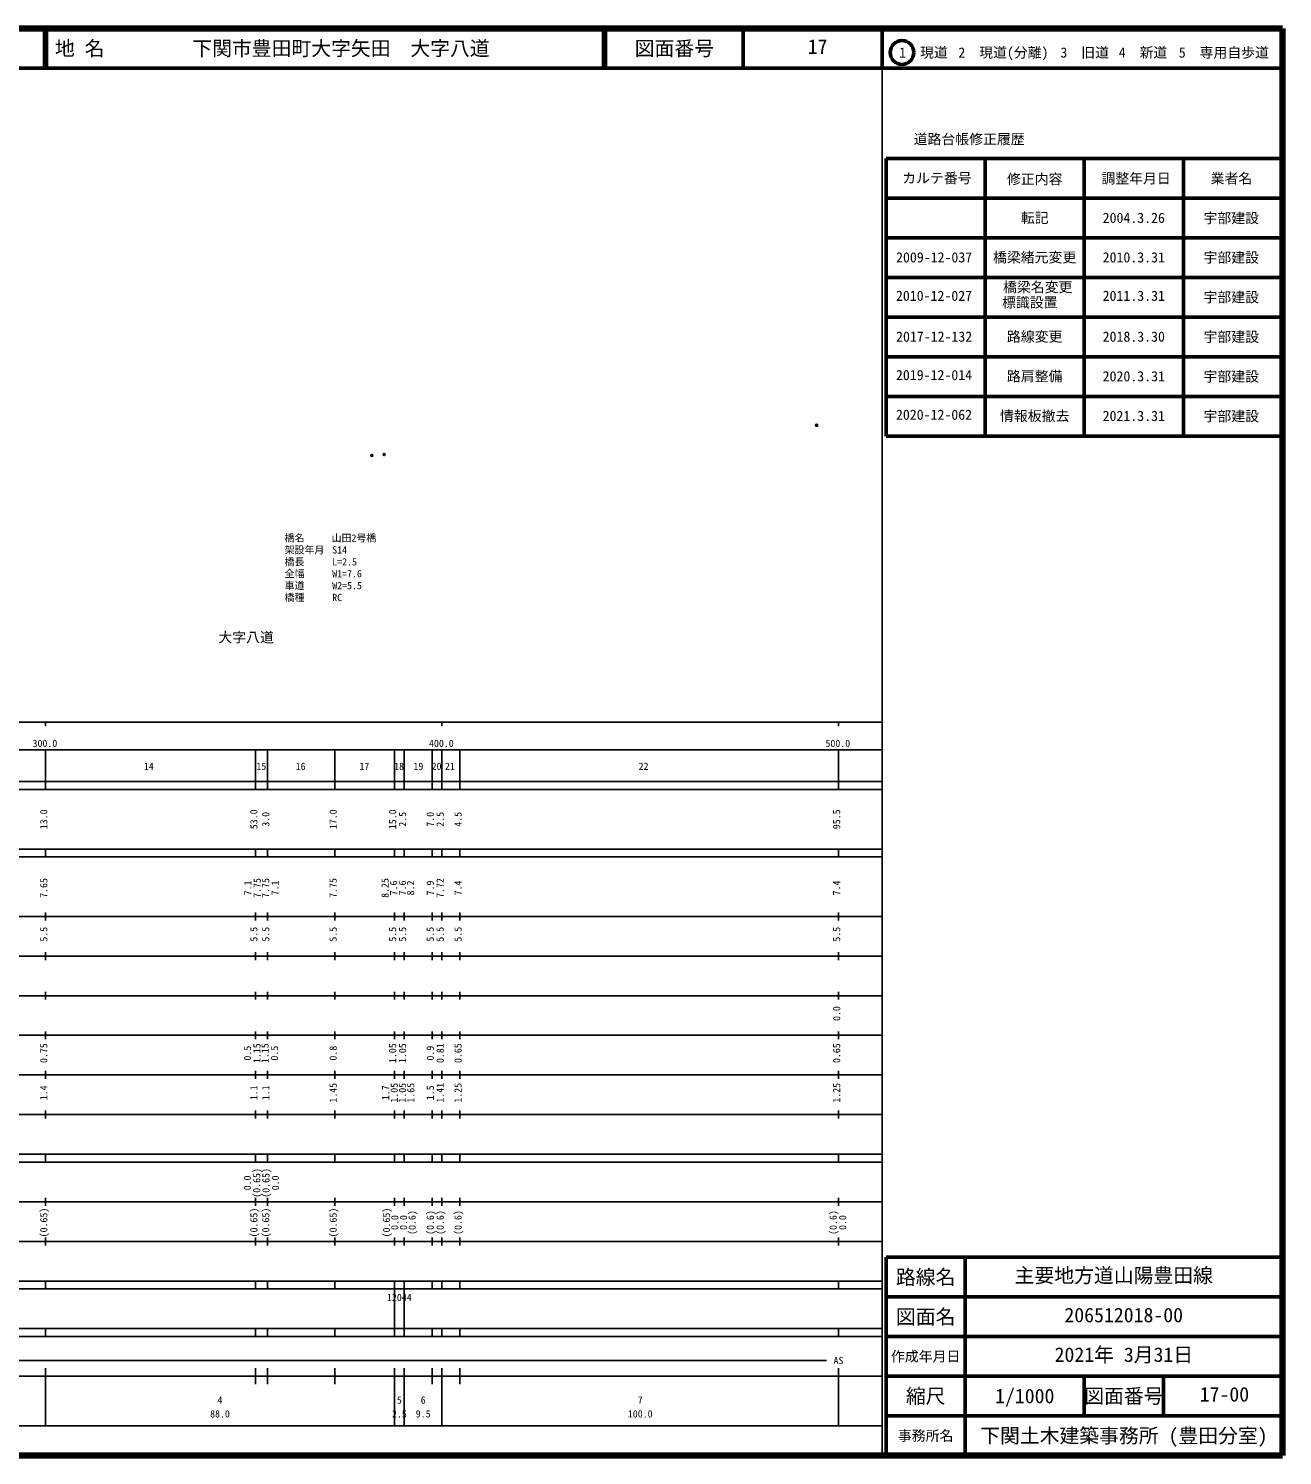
# Model space of a CAD drawing. Units: millimetres, scale not verified. Extents: x 40000 to 680000, y 20000 to 380000.
# Drawn here: x 363711 to 680000, y 20000 to 380000 of the extents above; entities that cross this region are included whole.
import ezdxf
from ezdxf.enums import TextEntityAlignment as Align

# ---------------------------------------------------------------- set-up
doc = ezdxf.new("R2010")
doc.units = ezdxf.units.MM
doc.header["$LTSCALE"] = 1000
doc.header["$PDMODE"] = 32
doc.header["$PDSIZE"] = 500
doc.layers.add('M-BMK-HTXT', color=7, linetype='Continuous')
doc.layers.add('M-OTRS', color=6, linetype='Continuous')
for name, color, linetype, lineweight in [('M-STR-HTXT', 7, 'Continuous', 13), ('M-TTL', 2, 'Continuous', 140), ('M-TTL-BAND', 7, 'Continuous', 25), ('M-TTL-FRAM', 2, 'Continuous', 50), ('M-TTL-LINE', 7, 'Continuous', 50), ('M-TTL-TXT', 7, 'Continuous', 50)]:
    doc.layers.add(name, color=color, linetype=linetype, lineweight=lineweight)
doc.styles.add('ＭＳ ゴシック', font='')
doc.styles.get('ＭＳ ゴシック').set_extended_font_data('MS Gothic')

msp = doc.modelspace()

# ---------------------------------------------------------------- linework, layer by layer
at = {"layer": 'M-OTRS'}
for p in [(562501, 279898), (450311, 272309), (453402, 272516)]:
    msp.add_point(p, dxfattribs=at)
at = {"layer": 'M-TTL'}
for p, q in [((680000, 380000), (40000, 380000)), ((680000, 20000), (680000, 380000)), ((40000, 20000), (680000, 20000))]:
    msp.add_line(p, q, dxfattribs=at)
at = {"layer": 'M-TTL-BAND'}
for p, q in [((579000, 20000), (579000, 370000)), ((40000, 205000), (579000, 205000)), ((368000, 205000), (368000, 204000)), ((468000, 205000), (468000, 204000)), ((568000, 205000), (568000, 204000)), ((68000, 198000), (579000, 198000)), ((368000, 188000), (368000, 198000)), ((421000, 188000), (421000, 198000)), ((424000, 188000), (424000, 198000)), ((441000, 188000), (441000, 198000)), ((456000, 188000), (456000, 198000)), ((458500, 188000), (458500, 198000)), ((465500, 188000), (465500, 198000)), ((468000, 188000), (468000, 198000)), ((472500, 188000), (472500, 198000)), ((568000, 188000), (568000, 198000)), ((40000, 190000), (579000, 190000)), ((40000, 188000), (579000, 188000)), ((40000, 173000), (579000, 173000)), ((368000, 171000), (368000, 173000)), ((421000, 171000), (421000, 173000)), ((424000, 171000), (424000, 173000)), ((441000, 171000), (441000, 173000)), ((456000, 171000), (456000, 173000)), ((458500, 171000), (458500, 173000)), ((465500, 171000), (465500, 173000)), ((468000, 171000), (468000, 173000)), ((472500, 171000), (472500, 173000)), ((568000, 171000), (568000, 173000)), ((40000, 171000), (579000, 171000)), ((40000, 156000), (579000, 156000)), ((368000, 155000), (368000, 157000)), ((421000, 155000), (421000, 157000)), ((424000, 155000), (424000, 157000)), ((441000, 155000), (441000, 157000)), ((456000, 155000), (456000, 157000)), ((458500, 155000), (458500, 157000)), ((465500, 155000), (465500, 157000)), ((468000, 155000), (468000, 157000)), ((472500, 155000), (472500, 157000)), ((568000, 155000), (568000, 157000)), ((46000, 146000), (579000, 146000)), ((368000, 145000), (368000, 147000)), ((421000, 145000), (421000, 147000)), ((424000, 145000), (424000, 147000)), ((441000, 145000), (441000, 147000)), ((456000, 145000), (456000, 147000)), ((458500, 145000), (458500, 147000)), ((465500, 145000), (465500, 147000)), ((468000, 145000), (468000, 147000)), ((472500, 145000), (472500, 147000)), ((568000, 145000), (568000, 147000)), ((368000, 135000), (368000, 137000)), ((421000, 135000), (421000, 137000)), ((424000, 135000), (424000, 137000)), ((441000, 135000), (441000, 137000)), ((456000, 135000), (456000, 137000)), ((458500, 135000), (458500, 137000)), ((465500, 135000), (465500, 137000)), ((468000, 135000), (468000, 137000)), ((472500, 135000), (472500, 137000)), ((568000, 135000), (568000, 137000)), ((52000, 136000), (579000, 136000)), ((46000, 126000), (579000, 126000)), ((368000, 125000), (368000, 127000)), ((421000, 125000), (421000, 127000)), ((424000, 125000), (424000, 127000)), ((441000, 125000), (441000, 127000)), ((456000, 125000), (456000, 127000)), ((458500, 125000), (458500, 127000)), ((465500, 125000), (465500, 127000)), ((468000, 125000), (468000, 127000)), ((472500, 125000), (472500, 127000)), ((568000, 125000), (568000, 127000)), ((52000, 116000), (579000, 116000)), ((368000, 115000), (368000, 117000)), ((421000, 115000), (421000, 117000)), ((424000, 115000), (424000, 117000)), ((441000, 115000), (441000, 117000)), ((456000, 115000), (456000, 117000)), ((458500, 115000), (458500, 117000)), ((465500, 115000), (465500, 117000)), ((468000, 115000), (468000, 117000)), ((472500, 115000), (472500, 117000)), ((568000, 115000), (568000, 117000)), ((46000, 106000), (579000, 106000)), ((368000, 105000), (368000, 107000)), ((421000, 105000), (421000, 107000)), ((424000, 105000), (424000, 107000)), ((441000, 105000), (441000, 107000)), ((456000, 105000), (456000, 107000)), ((458500, 105000), (458500, 107000)), ((465500, 105000), (465500, 107000)), ((468000, 105000), (468000, 107000)), ((472500, 105000), (472500, 107000)), ((568000, 105000), (568000, 107000)), ((40000, 96000), (579000, 96000)), ((40000, 94000), (579000, 94000)), ((368000, 94000), (368000, 96000)), ((421000, 94000), (421000, 96000)), ((424000, 94000), (424000, 96000)), ((441000, 94000), (441000, 96000)), ((456000, 94000), (456000, 96000)), ((458500, 94000), (458500, 96000)), ((465500, 94000), (465500, 96000)), ((468000, 94000), (468000, 96000)), ((472500, 94000), (472500, 96000)), ((568000, 94000), (568000, 96000)), ((49000, 84000), (579000, 84000)), ((368000, 83000), (368000, 85000)), ((421000, 83000), (421000, 85000)), ((424000, 83000), (424000, 85000)), ((441000, 83000), (441000, 85000)), ((456000, 83000), (456000, 85000)), ((458500, 83000), (458500, 85000)), ((465500, 83000), (465500, 85000)), ((468000, 83000), (468000, 85000)), ((472500, 83000), (472500, 85000)), ((568000, 83000), (568000, 85000)), ((40000, 74000), (579000, 74000)), ((368000, 73000), (368000, 75000)), ((421000, 73000), (421000, 75000)), ((424000, 73000), (424000, 75000)), ((441000, 73000), (441000, 75000)), ((456000, 73000), (456000, 75000)), ((458500, 73000), (458500, 75000)), ((465500, 73000), (465500, 75000)), ((468000, 73000), (468000, 75000)), ((472500, 73000), (472500, 75000)), ((568000, 73000), (568000, 75000)), ((40000, 64000), (579000, 64000)), ((40000, 62000), (579000, 62000)), ((368000, 62000), (368000, 64000)), ((421000, 62000), (421000, 64000)), ((424000, 62000), (424000, 64000)), ((441000, 62000), (441000, 64000)), ((456000, 62000), (456000, 64000)), ((456000, 52000), (456000, 62000)), ((458500, 62000), (458500, 64000)), ((458500, 52000), (458500, 62000)), ((465500, 62000), (465500, 64000)), ((468000, 62000), (468000, 64000)), ((472500, 62000), (472500, 64000)), ((568000, 62000), (568000, 64000)), ((40000, 52000), (579000, 52000)), ((368000, 50000), (368000, 52000)), ((421000, 50000), (421000, 52000)), ((424000, 50000), (424000, 52000)), ((441000, 50000), (441000, 52000)), ((456000, 50000), (456000, 52000)), ((458500, 50000), (458500, 52000)), ((465500, 50000), (465500, 52000)), ((468000, 50000), (468000, 52000)), ((472500, 50000), (472500, 52000)), ((568000, 50000), (568000, 52000)), ((40000, 50000), (579000, 50000)), ((71000, 44000), (565000, 44000)), ((40000, 40000), (579000, 40000)), ((368000, 27500), (368000, 42000)), ((421000, 38000), (421000, 42000)), ((424000, 38000), (424000, 42000)), ((441000, 38000), (441000, 42000)), ((456000, 27500), (456000, 42000)), ((458500, 27500), (458500, 42000)), ((465500, 38000), (465500, 42000)), ((468000, 27500), (468000, 42000)), ((472500, 38000), (472500, 42000)), ((568000, 27500), (568000, 42000)), ((68000, 27500), (579000, 27500))]:
    msp.add_line(p, q, dxfattribs=at)
at = {"layer": 'M-TTL-FRAM'}
for p, q in [((580000, 347197), (580000, 277197)), ((580000, 347197), (680000, 347197)), ((580000, 287197), (680000, 287197)), ((580000, 277197), (680000, 277197)), ((680000, 70000), (580000, 70000)), ((580000, 70000), (580000, 20000))]:
    msp.add_line(p, q, dxfattribs=at)
at = {"layer": 'M-TTL-LINE'}
for p, q in [((367750, 380000), (367750, 370000)), ((368250, 380000), (368250, 370000)), ((508747, 380000), (508747, 370000)), ((509247, 380000), (509247, 370000)), ((543997, 380000), (543997, 370000)), ((579000, 380000), (579000, 370000)), ((40000, 370000), (680000, 370000)), ((605000, 347197), (605000, 277197)), ((630000, 347197), (630000, 277197)), ((655000, 347197), (655000, 277197)), ((580000, 337197), (680000, 337197)), ((580000, 327197), (680000, 327197)), ((580000, 317197), (680000, 317197)), ((580000, 307197), (680000, 307197)), ((580000, 297197), (680000, 297197)), ((600000, 70000), (600000, 20000)), ((680000, 60000), (580000, 60000)), ((680000, 50000), (580000, 50000)), ((680000, 40000), (580000, 40000)), ((630000, 40000), (630000, 30000)), ((650000, 40000), (650000, 30000)), ((680000, 30000), (580000, 30000))]:
    msp.add_line(p, q, dxfattribs=at)
at = {"layer": 'M-TTL-TXT'}
msp.add_circle((584031, 373958), 3000, dxfattribs=at)

# ---------------------------------------------------------------- texts
at = {"layer": 'M-BMK-HTXT', "style": 'ＭＳ ゴシック'}
msp.add_text('大字八道', height=2566, dxfattribs=at).set_placement((418594, 224365), align=Align.BOTTOM_CENTER)
at = {"layer": 'M-STR-HTXT', "style": 'ＭＳ ゴシック'}
for s, p in [('橋名', (428311, 249999)), ('架設年月', (428311, 246999)), ('S14', (440311, 246999)), ('橋長', (428311, 243999)), ('L=2.5', (440311, 243999)), ('全幅', (428311, 240999)), ('W1=7.6', (440311, 240999)), ('橋種', (428311, 234999)), ('車道', (428311, 237999)), ('W2=5.5', (440311, 237999)), ('RC', (440311, 234999))]:
    msp.add_text(s, height=1833, dxfattribs=at).set_placement(p, align=Align.BOTTOM_LEFT)
msp.add_text('山田2号橋', height=1833, dxfattribs=at).set_placement((445782, 249999), align=Align.BOTTOM_CENTER)
at = {"layer": 'M-TTL-BAND', "style": 'ＭＳ ゴシック'}
for s, p in [('300.0', (367844, 198195)), ('400.0', (467844, 198195)), ('500.0', (567844, 198195)), ('14', (394053, 192405)), ('15', (422417, 192405)), ('16', (432354, 192405)), ('17', (448423, 192405)), ('18', (457169, 192405)), ('19', (462041, 192405)), ('20', (466639, 192405)), ('21', (469986, 192405)), ('22', (518832, 192405)), ('AS', (568000, 42500)), ('4', (412000, 32523)), ('5', (457250, 32523)), ('6', (463250, 32523)), ('7', (518000, 32523)), ('88.0', (412000, 29033)), ('2.5', (457250, 29033)), ('9.5', (463250, 29033)), ('100.0', (518000, 29033))]:
    msp.add_text(s, height=1833, dxfattribs=at).set_placement(p, align=Align.BOTTOM_CENTER)
for s, p in [('13.0', (369000, 180500)), ('53.0', (422000, 180500)), ('3.0', (425000, 180500)), ('17.0', (442000, 180500)), ('15.0', (457000, 180500)), ('2.5', (459500, 180500)), ('7.0', (466500, 180500)), ('2.5', (469000, 180500)), ('4.5', (473500, 180500)), ('95.5', (569000, 180500)), ('7.65', (369000, 163174)), ('7.1', (420475, 163174)), ('7.75', (422845, 163174)), ('7.75', (424973, 163174)), ('7.1', (427343, 163174)), ('7.75', (442000, 163174)), ('8.25', (455084, 163174)), ('7.6', (457251, 163174)), ('7.6', (459476, 163174)), ('8.2', (461528, 163174)), ('7.9', (466500, 163174)), ('7.72', (469000, 163174)), ('7.4', (473500, 163174)), ('7.4', (569000, 163174)), ('5.5', (369000, 151500)), ('5.5', (422000, 151500)), ('5.5', (425000, 151500)), ('5.5', (442000, 151500)), ('5.5', (457000, 151500)), ('5.5', (459500, 151500)), ('5.5', (466500, 151500)), ('5.5', (469000, 151500)), ('5.5', (473500, 151500)), ('5.5', (569000, 151500)), ('0.0', (569000, 131500)), ('0.75', (369000, 121500)), ('0.5', (420392, 121500)), ('1.15', (422762, 121500)), ('1.15', (424811, 121500)), ('0.5', (427181, 121500)), ('0.8', (442000, 121500)), ('1.05', (457000, 121500)), ('1.05', (459500, 121500)), ('0.9', (466500, 121500)), ('0.81', (469000, 121500)), ('0.65', (473500, 121500)), ('0.65', (569000, 121500)), ('1.4', (369000, 111500)), ('1.1', (422000, 111500)), ('1.1', (425000, 111500)), ('1.45', (442000, 111500)), ('1.7', (455240, 111500)), ('1.05', (457414, 111500)), ('1.05', (459485, 111500)), ('1.65', (461587, 111500)), ('1.5', (466500, 111500)), ('1.41', (469000, 111500)), ('1.25', (473500, 111500)), ('1.25', (569000, 111500)), ('0.0', (420348, 88764)), ('(0.65)', (422718, 88764)), ('(0.65)', (425050, 88764)), ('0.0', (427420, 88764)), ('(0.65)', (369000, 78764)), ('(0.65)', (422000, 78764)), ('(0.65)', (425000, 78764)), ('(0.65)', (442000, 78764)), ('(0.65)', (455450, 78764)), ('0.0', (457559, 78764)), ('0.0', (459746, 78764)), ('(0.6)', (461913, 78764)), ('(0.6)', (466500, 78764)), ('(0.6)', (469000, 78764)), ('(0.6)', (473500, 78764)), ('(0.6)', (568131, 78764)), ('0.0', (570521, 78764))]:
    msp.add_text(s, height=1833, rotation=90, dxfattribs=at).set_placement(p, align=Align.BOTTOM_CENTER)
msp.add_text('12044', height=1833, dxfattribs=at).set_placement((454125, 58405), align=Align.BOTTOM_LEFT)
at = {"layer": 'M-TTL-TXT', "style": 'ＭＳ ゴシック'}
for s, p in [('地 名', (370380, 375000)), ('下関市豊田町大字矢田\u3000大字八道', (405024, 375000))]:
    msp.add_text(s, height=3666, dxfattribs=at).set_placement(p, align=Align.MIDDLE_LEFT)
for s, height, p in [('図面番号', 3666, (526622, 375000)), ('1\u3000現道', 2566, (589448, 373958)), ('2\u3000現道(分離)', 2566, (609619, 373958)), ('3\u3000旧道', 2566, (630121, 373958)), ('4\u3000新道', 2566, (644824, 373958)), ('5\u3000専用自歩道', 2566, (665228, 373958)), ('道路台帳修正履歴', 2566, (600968, 352113)), ('カルテ番号', 2566, (592839, 342277)), ('修正内容', 2566, (617509, 342023)), ('調整年月日', 2566, (643089, 342197)), ('業者名', 2566, (667134, 342197)), ('転記', 2566, (617500, 332245)), ('2004.3.26', 2566, (642500, 332245)), ('宇部建設', 2566, (667077, 332189)), ('2009-12-037', 2566, (592136, 322275)), ('橋梁緒元変更', 2566, (617500, 322275)), ('2010.3.31', 2566, (642500, 322275)), ('宇部建設', 2566, (667077, 322218)), ('宇部建設', 2566, (667077, 312218)), ('2017-12-132', 2566, (592136, 302275)), ('路線変更', 2566, (617500, 302275)), ('2018.3.30', 2566, (642500, 302275)), ('宇部建設', 2566, (667077, 302218)), ('路肩整備', 2566, (617500, 292275)), ('2020.3.31', 2566, (642500, 292275)), ('宇部建設', 2566, (667077, 292218)), ('情報板撤去', 2566, (617500, 282275)), ('2021.3.31', 2566, (642500, 282275)), ('宇部建設', 2566, (667077, 282218)), ('路線名', 3666, (590000, 65000)), ('路線名', 3666, (590000, 65000)), ('図面名', 3666, (590000, 55000)), ('図面名', 3666, (590000, 55000)), ('作成年月日', 2566, (590000, 45000)), ('作成年月日', 2566, (590000, 45000)), ('縮尺', 3666, (590000, 35000)), ('縮尺', 3666, (590000, 35000)), ('1/1000', 3666, (615000, 35000)), ('図面番号', 3666, (640000, 35000)), ('図面番号', 3666, (640000, 35000)), ('事務所名', 2566, (590000, 25000)), ('事務所名', 2566, (590000, 25000)), ('下関土木建築事務所 (豊田分室)', 3666, (640000, 25000))]:
    msp.add_text(s, height=height, dxfattribs=at).set_placement(p, align=Align.MIDDLE_CENTER)
for s, height, p in [('17', 3666, (560247, 372500)), ('2010-12-027', 2566, (582511, 310525)), ('橋梁名変更', 2566, (609528, 312724)), ('標識設置', 2566, (609270, 308843)), ('2019-12-014', 2566, (582511, 290525)), ('2020-12-062', 2566, (582511, 280525)), ('主要地方道山陽豊田線', 3666, (612452, 62500)), ('206512018-00', 3666, (625000, 52500)), ('17-00', 3666, (659125, 32500))]:
    msp.add_text(s, height=height, dxfattribs=at).set_placement(p, align=Align.BOTTOM_LEFT)
for s, height, p in [('2011.3.31', 2566, (642500, 310525)), ('2021年 3月31日', 3666, (640000, 42500))]:
    msp.add_text(s, height=height, dxfattribs=at).set_placement(p, align=Align.BOTTOM_CENTER)

doc.saveas('drawing.dxf')
